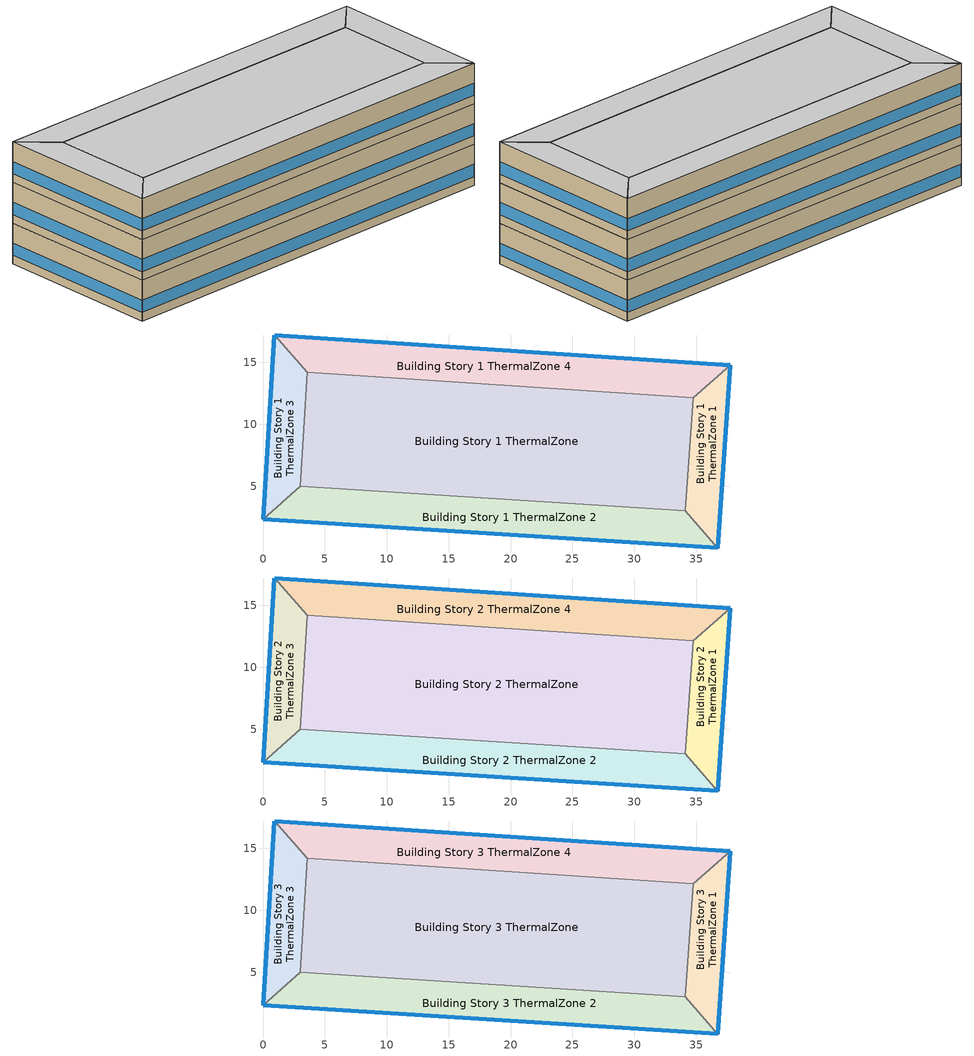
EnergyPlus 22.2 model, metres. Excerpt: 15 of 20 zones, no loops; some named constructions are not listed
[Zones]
Building Story 1 ThermalZone
 floor ground (Typical Insulated Carpeted 8in Slab Floor): 34.75,12.14 34.12,3.01 3,4.98 3.56,14.21 z0
 wall adiabatic (Typical Interior Wall): 34.12,3.01 34.75,12.14 3.56,14.21 3,4.98 34.12,3.01 z0:3.6
 ceiling adiabatic (Typical Interior Floor): 3.56,14.21 3,4.98 34.12,3.01 34.75,12.14 z3.6
Building Story 1 ThermalZone 1
 floor ground (Typical Insulated Carpeted 8in Slab Floor): 37.77,14.77 36.76,0 34.12,3.01 34.75,12.14 z0
 wall outside (Typical Insulated Steel Framed Exterior Wall R-20.41): 36.76,0 37.77,14.77 z0:3.6
 wall adiabatic (Typical Interior Wall): 37.77,14.77 34.75,12.14 34.12,3.01 36.76,0 z0:3.6
 window (U 0.48 SHGC 0.40 Dbl Ref-D Clr 6mm/13mm): 36.76,0.03 37.76,14.75 z0.76:1.85
 ceiling adiabatic (Typical Interior Ceiling): 34.75,12.14 34.12,3.01 36.76,0 37.77,14.77 z3.6
Building Story 1 ThermalZone 2
 floor ground (Typical Insulated Carpeted 8in Slab Floor): 36.76,0 0,2.33 3,4.98 34.12,3.01 z0
 wall outside (Typical Insulated Steel Framed Exterior Wall R-20.41): 0,2.33 36.76,0 z0:3.6
 wall adiabatic (Typical Interior Wall): 36.76,0 34.12,3.01 3,4.98 0,2.33 z0:3.6
 window (U 0.48 SHGC 0.40 Dbl Ref-D Clr 6mm/13mm): 0.03,2.33 36.74,0 z0.76:1.84
 ceiling adiabatic (Typical Interior Ceiling): 34.12,3.01 3,4.98 0,2.33 36.76,0 z3.6
Building Story 1 ThermalZone 3
 floor ground (Typical Insulated Carpeted 8in Slab Floor): 0,2.33 0.92,17.21 3.56,14.21 3,4.98 z0
 wall outside (Typical Insulated Steel Framed Exterior Wall R-20.41): 0.92,17.21 0,2.33 z0:3.6
 wall adiabatic (Typical Interior Wall): 0,2.33 3,4.98 3.56,14.21 0.92,17.21 z0:3.6
 window (U 0.48 SHGC 0.40 Dbl Ref-D Clr 6mm/13mm): 0.92,17.19 0,2.36 z0.76:1.85
 ceiling adiabatic (Typical Interior Ceiling): 3,4.98 3.56,14.21 0.92,17.21 0,2.33 z3.6
Building Story 1 ThermalZone 4
 floor ground (Typical Insulated Carpeted 8in Slab Floor): 0.92,17.21 37.77,14.77 34.75,12.14 3.56,14.21 z0
 wall outside (Typical Insulated Steel Framed Exterior Wall R-20.41): 37.77,14.77 0.92,17.21 z0:3.6
 wall adiabatic (Typical Interior Wall): 0.92,17.21 3.56,14.21 34.75,12.14 37.77,14.77 z0:3.6
 window (U 0.48 SHGC 0.40 Dbl Ref-D Clr 6mm/13mm): 37.74,14.77 0.95,17.21 z0.76:1.84
 ceiling adiabatic (Typical Interior Ceiling): 3.56,14.21 34.75,12.14 37.77,14.77 0.92,17.21 z3.6
Building Story 2 ThermalZone
 floor adiabatic (Typical Interior Floor): 34.75,12.14 34.12,3.01 3,4.98 3.56,14.21 z3.6
 wall adiabatic (Typical Interior Wall): 34.12,3.01 34.75,12.14 3.56,14.21 3,4.98 34.12,3.01 z3.6:7.2
 ceiling adiabatic (Typical Interior Ceiling): 3.56,14.21 3,4.98 34.12,3.01 34.75,12.14 z7.2
Building Story 2 ThermalZone 1
 floor adiabatic (Typical Interior Ceiling): 37.77,14.77 36.76,0 34.12,3.01 34.75,12.14 z3.6
 wall outside (Typical Insulated Steel Framed Exterior Wall R-20.41): 36.76,0 37.77,14.77 z3.6:7.2
 wall adiabatic (Typical Interior Wall): 37.77,14.77 34.75,12.14 34.12,3.01 36.76,0 z3.6:7.2
 window (U 0.48 SHGC 0.40 Dbl Ref-D Clr 6mm/13mm): 36.76,0.03 37.76,14.75 z4.36:5.45
 ceiling adiabatic (Typical Interior Ceiling): 34.75,12.14 34.12,3.01 36.76,0 37.77,14.77 z7.2
Building Story 2 ThermalZone 2
 floor adiabatic (Typical Interior Ceiling): 36.76,0 0,2.33 3,4.98 34.12,3.01 z3.6
 wall outside (Typical Insulated Steel Framed Exterior Wall R-20.41): 0,2.33 36.76,0 z3.6:7.2
 wall adiabatic (Typical Interior Wall): 36.76,0 34.12,3.01 3,4.98 0,2.33 z3.6:7.2
 window (U 0.48 SHGC 0.40 Dbl Ref-D Clr 6mm/13mm): 0.03,2.33 36.74,0 z4.36:5.44
 ceiling adiabatic (Typical Interior Ceiling): 34.12,3.01 3,4.98 0,2.33 36.76,0 z7.2
Building Story 2 ThermalZone 3
 floor adiabatic (Typical Interior Ceiling): 0,2.33 0.92,17.21 3.56,14.21 3,4.98 z3.6
 wall outside (Typical Insulated Steel Framed Exterior Wall R-20.41): 0.92,17.21 0,2.33 z3.6:7.2
 wall adiabatic (Typical Interior Wall): 0,2.33 3,4.98 3.56,14.21 0.92,17.21 z3.6:7.2
 window (U 0.48 SHGC 0.40 Dbl Ref-D Clr 6mm/13mm): 0.92,17.19 0,2.36 z4.36:5.45
 ceiling adiabatic (Typical Interior Ceiling): 3,4.98 3.56,14.21 0.92,17.21 0,2.33 z7.2
Building Story 2 ThermalZone 4
 floor adiabatic (Typical Interior Ceiling): 0.92,17.21 37.77,14.77 34.75,12.14 3.56,14.21 z3.6
 wall outside (Typical Insulated Steel Framed Exterior Wall R-20.41): 37.77,14.77 0.92,17.21 z3.6:7.2
 wall adiabatic (Typical Interior Wall): 0.92,17.21 3.56,14.21 34.75,12.14 37.77,14.77 z3.6:7.2
 window (U 0.48 SHGC 0.40 Dbl Ref-D Clr 6mm/13mm): 37.74,14.77 0.95,17.21 z4.36:5.44
 ceiling adiabatic (Typical Interior Ceiling): 3.56,14.21 34.75,12.14 37.77,14.77 0.92,17.21 z7.2
Building Story 3 ThermalZone
 floor adiabatic (Typical Interior Ceiling): 34.75,12.14 34.12,3.01 3,4.98 3.56,14.21 z7.2
 wall adiabatic (Typical Interior Wall): 34.12,3.01 34.75,12.14 3.56,14.21 3,4.98 34.12,3.01 z7.2:10.8
 ceiling adiabatic (Typical Interior Ceiling): 3.56,14.21 3,4.98 34.12,3.01 34.75,12.14 z10.8
Building Story 3 ThermalZone 1
 floor adiabatic (Typical Interior Ceiling): 37.77,14.77 36.76,0 34.12,3.01 34.75,12.14 z7.2
 wall outside (Typical Insulated Steel Framed Exterior Wall R-20.41): 36.76,0 37.77,14.77 z7.2:10.8
 wall adiabatic (Typical Interior Wall): 37.77,14.77 34.75,12.14 34.12,3.01 36.76,0 z7.2:10.8
 window (U 0.48 SHGC 0.40 Dbl Ref-D Clr 6mm/13mm): 36.76,0.03 37.76,14.75 z7.96:9.05
 ceiling adiabatic (Typical Interior Ceiling): 34.75,12.14 34.12,3.01 36.76,0 37.77,14.77 z10.8
Building Story 3 ThermalZone 2
 floor adiabatic (Typical Interior Ceiling): 36.76,0 0,2.33 3,4.98 34.12,3.01 z7.2
 wall outside (Typical Insulated Steel Framed Exterior Wall R-20.41): 0,2.33 36.76,0 z7.2:10.8
 wall adiabatic (Typical Interior Wall): 36.76,0 34.12,3.01 3,4.98 0,2.33 z7.2:10.8
 window (U 0.48 SHGC 0.40 Dbl Ref-D Clr 6mm/13mm): 0.03,2.33 36.74,0 z7.96:9.04
 ceiling adiabatic (Typical Interior Floor): 34.12,3.01 3,4.98 0,2.33 36.76,0 z10.8
Building Story 3 ThermalZone 3
 floor adiabatic (Typical Interior Ceiling): 0,2.33 0.92,17.21 3.56,14.21 3,4.98 z7.2
 wall outside (Typical Insulated Steel Framed Exterior Wall R-20.41): 0.92,17.21 0,2.33 z7.2:10.8
 wall adiabatic (Typical Interior Wall): 0,2.33 3,4.98 3.56,14.21 0.92,17.21 z7.2:10.8
 window (U 0.48 SHGC 0.40 Dbl Ref-D Clr 6mm/13mm): 0.92,17.19 0,2.36 z7.96:9.05
 ceiling adiabatic (Typical Interior Floor): 3,4.98 3.56,14.21 0.92,17.21 0,2.33 z10.8
Building Story 3 ThermalZone 4
 floor adiabatic (Typical Interior Ceiling): 0.92,17.21 37.77,14.77 34.75,12.14 3.56,14.21 z7.2
 wall outside (Typical Insulated Steel Framed Exterior Wall R-20.41): 37.77,14.77 0.92,17.21 z7.2:10.8
 wall adiabatic (Typical Interior Wall): 0.92,17.21 3.56,14.21 34.75,12.14 37.77,14.77 z7.2:10.8
 window (U 0.48 SHGC 0.40 Dbl Ref-D Clr 6mm/13mm): 37.74,14.77 0.95,17.21 z7.96:9.04
 ceiling adiabatic (Typical Interior Floor): 3.56,14.21 34.75,12.14 37.77,14.77 0.92,17.21 z10.8
[Building]
bld_17: Terrain=City
[Site:Location]
Laramie General Brees Field_WY_USA: Latitude {deg}=41.3122; Longitude {deg}=-105.583; Time Zone {hr}=-7; Elevation {m}=2215
[Site:GroundTemperature:FCfactorMethod]
January Ground Temperature {C}=8.6; February Ground Temperature {C}=2.8; March Ground Temperature {C}=-4.1; April Ground Temperature {C}=-8.8; May Ground Temperature {C}=-2.2; June Ground Temperature {C}=0.3; July Ground Temperature {C}=6.7; August Ground Temperature {C}=10.1; September Ground Temperature {C}=16.5; October Ground Temperature {C}=20.6; November Ground Temperature {C}=19.2; December Ground Temperature {C}=14.7
[Site:WaterMainsTemperature]
Calculation Method=Correlation; Annual Average Outdoor Air Temperature {C}=8.96667; Maximum Difference In Monthly Average Outdoor Air Temperatures {deltaC}=26.2
[SizingPeriod:DesignDay] Day of Month=21; Dry-Bulb Temperature Range Modifier Type=DefaultMultipliers; Humidity Condition Type=Wetbulb; Barometric Pressure {Pa}=98769; Rain Indicator=No; Snow Indicator=No; Daylight Saving Time Indicator=No; Begin Environment Reset Mode=FullResetAtBeginEnvironment
Name | Month | Day Type | Maximum Dry-Bulb Temperature {C} | Daily Dry-Bulb Temperature Range {deltaC} | Wetbulb or DewPoint at Maximum Dry-Bulb {C} | Wind Speed {m/s} | Wind Direction {deg} | Solar Model Indicator | ASHRAE Clear Sky Optical Depth for Beam Irradiance (taub) | ASHRAE Clear Sky Optical Depth for Diffuse Irradiance (taud) | Sky Clearness
Buffalo Niagara Intl Ap Ann Clg .4% Condns DB=>MWB 1 | 7 | SummerDesignDay | 30.3 | 9.3 | 21.8 | 5.7 | 240 | ASHRAETau | 0.462 | 2.001
Buffalo Niagara Intl Ap Ann Clg .4% Condns WB=>MDB 1 | 7 | SummerDesignDay | 27.8 | 9.3 | 23.8 | 5.7 | 240 | ASHRAETau | 0.462 | 2.001
Buffalo Niagara Intl Ap Ann Htg 99.6% Condns DB 1 | 1 | WinterDesignDay | -16.3 | 0 | -16.3 | 5.1 | 270 | ASHRAEClearSky |  |  | 0
[Material] Thermal Absorptance=0.9; Solar Absorptance=0.7
Name | Roughness | Thickness {m} | Conductivity {W/m-K} | Density {kg/m3} | Specific Heat {J/kg-K} | Visible Absorptance
100mm Normalweight concrete floor | MediumRough | 0.1016 | 2.31045 | 2322 | 832.557 | 0.7
25mm Stucco | Smooth | 0.0254 | 0.72 | 1856 | 840 | 0.7
5/8 in. Gypsum Board | MediumSmooth | 0.0159 | 0.16 | 800 | 1090 | 0.7
8 in. Normalweight Concrete Floor | MediumRough | 0.2032 | 2.31 | 2322 | 832 | 0.7
G01 13mm gypsum board | Smooth | 0.0127 | 0.160031 | 800.001 | 1090.73 | 0.5
[Material:NoMass] Roughness=Smooth; Thermal Absorptance=0.9; Solar Absorptance=0.7
Name | Thermal Resistance {m2-K/W} | Visible Absorptance
CP02 CARPET PAD; Typical Carpet Pad | 0.21648 | 0.8
Typical Insulation R-18.23 | 3.21036 | 0.7
[WindowMaterial:Gas]
AIR 13MM: Gas Type=Air; Thickness {m}=0.0127
[WindowMaterial:Glazing] Optical Data Type=SpectralAverage; Thickness {m}=0.006; Infrared Transmittance at Normal Incidence=0; Front Side Infrared Hemispherical Emissivity=0.84; Conductivity {W/m-K}=0.9; Dirt Correction Factor for Solar and Visible Transmittance=1; Solar Diffusing=No
Name | Solar Transmittance at Normal Incidence | Front Side Solar Reflectance at Normal Incidence | Back Side Solar Reflectance at Normal Incidence | Visible Transmittance at Normal Incidence | Front Side Visible Reflectance at Normal Incidence | Back Side Visible Reflectance at Normal Incidence | Back Side Infrared Hemispherical Emissivity
CLEAR 6MM | 0.775 | 0.071 | 0.071 | 0.881 | 0.08 | 0.08 | 0.84
REF D CLEAR 6MM | 0.429 | 0.308 | 0.379 | 0.334 | 0.453 | 0.505 | 0.82
[Construction]
Typical Insulated Carpeted 8in Slab Floor: 8 in. Normalweight Concrete Floor, Typical Carpet Pad
Typical Insulated Steel Framed Exterior Wall R-20.41: 25mm Stucco, 5/8 in. Gypsum Board, Typical Insulation R-18.23, 5/8 in. Gypsum Board
Typical Interior Ceiling: CP02 CARPET PAD, 100mm Normalweight concrete floor
Typical Interior Floor: 100mm Normalweight concrete floor, CP02 CARPET PAD
Typical Interior Wall: G01 13mm gypsum board, G01 13mm gypsum board
U 0.48 SHGC 0.40 Dbl Ref-D Clr 6mm/13mm: REF D CLEAR 6MM, AIR 13MM, CLEAR 6MM
[Zone] Multiplier=1; Part of Total Floor Area=Yes
Building Story 1 ThermalZone; Building Story 1 ThermalZone 1; Building Story 1 ThermalZone 2; Building Story 1 ThermalZone 3; Building Story 1 ThermalZone 4; Building Story 2 ThermalZone; Building Story 2 ThermalZone 1; Building Story 2 ThermalZone 2; Building Story 2 ThermalZone 3; Building Story 2 ThermalZone 4; Building Story 3 ThermalZone; Building Story 3 ThermalZone 1; Building Story 3 ThermalZone 2; Building Story 3 ThermalZone 3; Building Story 3 ThermalZone 4
[Space]
Name | Zone | Space Type
Building Story 1 Space | Building Story 1 ThermalZone | Story Ground Blended Space Type
Building Story 1 Space 1 | Building Story 1 ThermalZone 1 | Story Ground Blended Space Type
Building Story 1 Space 2 | Building Story 1 ThermalZone 2 | Story Ground Blended Space Type
Building Story 1 Space 3 | Building Story 1 ThermalZone 3 | Story Ground Blended Space Type
Building Story 1 Space 4 | Building Story 1 ThermalZone 4 | Story Ground Blended Space Type
Building Story 2 Space | Building Story 2 ThermalZone | Story Mid Blended Space Type
Building Story 2 Space 1 | Building Story 2 ThermalZone 1 | Story Mid Blended Space Type
Building Story 2 Space 2 | Building Story 2 ThermalZone 2 | Story Mid Blended Space Type
Building Story 2 Space 3 | Building Story 2 ThermalZone 3 | Story Mid Blended Space Type
Building Story 2 Space 4 | Building Story 2 ThermalZone 4 | Story Mid Blended Space Type
Building Story 3 Space | Building Story 3 ThermalZone | Story Mid2 Blended Space Type
Building Story 3 Space 1 | Building Story 3 ThermalZone 1 | Story Mid2 Blended Space Type
Building Story 3 Space 2 | Building Story 3 ThermalZone 2 | Story Mid2 Blended Space Type
Building Story 3 Space 3 | Building Story 3 ThermalZone 3 | Story Mid2 Blended Space Type
Building Story 3 Space 4 | Building Story 3 ThermalZone 4 | Story Mid2 Blended Space Type
[InternalMass] Construction=InteriorFurnishings 1
Name | Zone or ZoneList | Space or SpaceList | Surface Area {m2}
Building Story 1 Space 3 Office OfficeLarge Data Center A  - Story Ground Mass; Building Story 1 Space 3 Office OfficeLarge Data Center C  - Story Ground Mass | Building Story 1 ThermalZone 3 | Building Story 1 Space 3 | 0.245676
Building Story 1 Space Office OfficeLarge Data Center A  - Story Ground Mass; Building Story 1 Space Office OfficeLarge Data Center C  - Story Ground Mass | Building Story 1 ThermalZone | Building Story 1 Space | 2.0671
Building Story 1 Space 1 Office OfficeLarge Data Center A  - Story Ground Mass; Building Story 1 Space 1 Office OfficeLarge Data Center C  - Story Ground Mass | Building Story 1 ThermalZone 1 | Building Story 1 Space 1 | 0.243963
Building Story 1 Space 2 Office OfficeLarge Data Center A  - Story Ground Mass; Building Story 1 Space 2 Office OfficeLarge Data Center C  - Story Ground Mass | Building Story 1 ThermalZone 2 | Building Story 1 Space 2 | 0.693229
Building Story 1 Space 4 Office OfficeLarge Data Center A  - Story Ground Mass; Building Story 1 Space 4 Office OfficeLarge Data Center C  - Story Ground Mass | Building Story 1 ThermalZone 4 | Building Story 1 Space 4 | 0.692784
Building Story 1 Space 3 Office OfficeLarge Data Center B  - Story Ground Mass | Building Story 1 ThermalZone 3 | Building Story 1 Space 3 | 0.535673
Building Story 1 Space Office OfficeLarge Data Center B  - Story Ground Mass | Building Story 1 ThermalZone | Building Story 1 Space | 4.50712
Building Story 1 Space 1 Office OfficeLarge Data Center B  - Story Ground Mass | Building Story 1 ThermalZone 1 | Building Story 1 Space 1 | 0.531938
Building Story 1 Space 2 Office OfficeLarge Data Center B  - Story Ground Mass | Building Story 1 ThermalZone 2 | Building Story 1 Space 2 | 1.51152
Building Story 1 Space 4 Office OfficeLarge Data Center B  - Story Ground Mass | Building Story 1 ThermalZone 4 | Building Story 1 Space 4 | 1.51055
Building Story 1 Space 3 Office OfficeLarge Main Data Center A  - Story Ground Mass; Building Story 1 Space 3 Office OfficeLarge Main Data Center C  - Story Ground Mass | Building Story 1 ThermalZone 3 | Building Story 1 Space 3 | 0.441694
Building Story 1 Space Office OfficeLarge Main Data Center A  - Story Ground Mass; Building Story 1 Space Office OfficeLarge Main Data Center C  - Story Ground Mass | Building Story 1 ThermalZone | Building Story 1 Space | 3.71639
Building Story 1 Space 1 Office OfficeLarge Main Data Center A  - Story Ground Mass; Building Story 1 Space 1 Office OfficeLarge Main Data Center C  - Story Ground Mass | Building Story 1 ThermalZone 1 | Building Story 1 Space 1 | 0.438615
Building Story 1 Space 2 Office OfficeLarge Main Data Center A  - Story Ground Mass; Building Story 1 Space 2 Office OfficeLarge Main Data Center C  - Story Ground Mass | Building Story 1 ThermalZone 2 | Building Story 1 Space 2 | 1.24634
Building Story 1 Space 4 Office OfficeLarge Main Data Center A  - Story Ground Mass; Building Story 1 Space 4 Office OfficeLarge Main Data Center C  - Story Ground Mass | Building Story 1 ThermalZone 4 | Building Story 1 Space 4 | 1.24554
Building Story 1 Space 3 Office OfficeLarge Main Data Center B  - Story Ground Mass | Building Story 1 ThermalZone 3 | Building Story 1 Space 3 | 0.963071
Building Story 1 Space Office OfficeLarge Main Data Center B  - Story Ground Mass | Building Story 1 ThermalZone | Building Story 1 Space | 8.10322
Building Story 1 Space 1 Office OfficeLarge Main Data Center B  - Story Ground Mass | Building Story 1 ThermalZone 1 | Building Story 1 Space 1 | 0.956356
Building Story 1 Space 2 Office OfficeLarge Main Data Center B  - Story Ground Mass | Building Story 1 ThermalZone 2 | Building Story 1 Space 2 | 2.71752
Building Story 1 Space 4 Office OfficeLarge Main Data Center B  - Story Ground Mass | Building Story 1 ThermalZone 4 | Building Story 1 Space 4 | 2.71577
Building Story 1 Space 3 SecondarySchool Auditorium A  - Story Ground Mass; Building Story 1 Space 3 SecondarySchool Auditorium C  - Story Ground Mass | Building Story 1 ThermalZone 3 | Building Story 1 Space 3 | 1.97586
Building Story 1 Space SecondarySchool Auditorium A  - Story Ground Mass; Building Story 1 Space SecondarySchool Auditorium C  - Story Ground Mass | Building Story 1 ThermalZone | Building Story 1 Space | 16.6248
Building Story 1 Space 1 SecondarySchool Auditorium A  - Story Ground Mass; Building Story 1 Space 1 SecondarySchool Auditorium C  - Story Ground Mass | Building Story 1 ThermalZone 1 | Building Story 1 Space 1 | 1.96209
Building Story 1 Space 2 SecondarySchool Auditorium A  - Story Ground Mass; Building Story 1 Space 2 SecondarySchool Auditorium C  - Story Ground Mass | Building Story 1 ThermalZone 2 | Building Story 1 Space 2 | 5.57533
Building Story 1 Space 4 SecondarySchool Auditorium A  - Story Ground Mass; Building Story 1 Space 4 SecondarySchool Auditorium C  - Story Ground Mass | Building Story 1 ThermalZone 4 | Building Story 1 Space 4 | 5.57175
Building Story 1 Space 3 SecondarySchool Auditorium B  - Story Ground Mass | Building Story 1 ThermalZone 3 | Building Story 1 Space 3 | 4.30818
Building Story 1 Space SecondarySchool Auditorium B  - Story Ground Mass | Building Story 1 ThermalZone | Building Story 1 Space | 36.2487
Building Story 1 Space 1 SecondarySchool Auditorium B  - Story Ground Mass | Building Story 1 ThermalZone 1 | Building Story 1 Space 1 | 4.27814
Building Story 1 Space 2 SecondarySchool Auditorium B  - Story Ground Mass | Building Story 1 ThermalZone 2 | Building Story 1 Space 2 | 12.1565
Building Story 1 Space 4 SecondarySchool Auditorium B  - Story Ground Mass | Building Story 1 ThermalZone 4 | Building Story 1 Space 4 | 12.1487
Building Story 1 Space 3 SecondarySchool Cafeteria A  - Story Ground Mass; Building Story 1 Space 3 SecondarySchool Cafeteria C  - Story Ground Mass | Building Story 1 ThermalZone 3 | Building Story 1 Space 3 | 1.2506
Building Story 1 Space SecondarySchool Cafeteria A  - Story Ground Mass; Building Story 1 Space SecondarySchool Cafeteria C  - Story Ground Mass | Building Story 1 ThermalZone | Building Story 1 Space | 10.5224
Building Story 1 Space 1 SecondarySchool Cafeteria A  - Story Ground Mass; Building Story 1 Space 1 SecondarySchool Cafeteria C  - Story Ground Mass | Building Story 1 ThermalZone 1 | Building Story 1 Space 1 | 1.24188
Building Story 1 Space 2 SecondarySchool Cafeteria A  - Story Ground Mass; Building Story 1 Space 2 SecondarySchool Cafeteria C  - Story Ground Mass | Building Story 1 ThermalZone 2 | Building Story 1 Space 2 | 3.52883
Building Story 1 Space 4 SecondarySchool Cafeteria A  - Story Ground Mass; Building Story 1 Space 4 SecondarySchool Cafeteria C  - Story Ground Mass | Building Story 1 ThermalZone 4 | Building Story 1 Space 4 | 3.52656
Building Story 1 Space 3 SecondarySchool Cafeteria B  - Story Ground Mass | Building Story 1 ThermalZone 3 | Building Story 1 Space 3 | 2.7268
Building Story 1 Space SecondarySchool Cafeteria B  - Story Ground Mass | Building Story 1 ThermalZone | Building Story 1 Space | 22.9432
Building Story 1 Space 1 SecondarySchool Cafeteria B  - Story Ground Mass | Building Story 1 ThermalZone 1 | Building Story 1 Space 1 | 2.70779
Building Story 1 Space 2 SecondarySchool Cafeteria B  - Story Ground Mass | Building Story 1 ThermalZone 2 | Building Story 1 Space 2 | 7.69427
Building Story 1 Space 4 SecondarySchool Cafeteria B  - Story Ground Mass | Building Story 1 ThermalZone 4 | Building Story 1 Space 4 | 7.68933
Building Story 1 Space 3 SecondarySchool ComputerRoom A  - Story Ground Mass; Building Story 1 Space 3 SecondarySchool ComputerRoom C  - Story Ground Mass | Building Story 1 ThermalZone 3 | Building Story 1 Space 3 | 1.90922
Building Story 1 Space SecondarySchool ComputerRoom A  - Story Ground Mass; Building Story 1 Space SecondarySchool ComputerRoom C  - Story Ground Mass | Building Story 1 ThermalZone | Building Story 1 Space | 16.064
Building Story 1 Space 1 SecondarySchool ComputerRoom A  - Story Ground Mass; Building Story 1 Space 1 SecondarySchool ComputerRoom C  - Story Ground Mass | Building Story 1 ThermalZone 1 | Building Story 1 Space 1 | 1.8959
Building Story 1 Space 2 SecondarySchool ComputerRoom A  - Story Ground Mass; Building Story 1 Space 2 SecondarySchool ComputerRoom C  - Story Ground Mass | Building Story 1 ThermalZone 2 | Building Story 1 Space 2 | 5.38727
Building Story 1 Space 4 SecondarySchool ComputerRoom A  - Story Ground Mass; Building Story 1 Space 4 SecondarySchool ComputerRoom C  - Story Ground Mass | Building Story 1 ThermalZone 4 | Building Story 1 Space 4 | 5.38381
Building Story 1 Space 3 SecondarySchool ComputerRoom B  - Story Ground Mass | Building Story 1 ThermalZone 3 | Building Story 1 Space 3 | 4.16286
Building Story 1 Space SecondarySchool ComputerRoom B  - Story Ground Mass | Building Story 1 ThermalZone | Building Story 1 Space | 35.0261
Building Story 1 Space 1 SecondarySchool ComputerRoom B  - Story Ground Mass | Building Story 1 ThermalZone 1 | Building Story 1 Space 1 | 4.13383
Building Story 1 Space 2 SecondarySchool ComputerRoom B  - Story Ground Mass | Building Story 1 ThermalZone 2 | Building Story 1 Space 2 | 11.7464
Building Story 1 Space 4 SecondarySchool ComputerRoom B  - Story Ground Mass | Building Story 1 ThermalZone 4 | Building Story 1 Space 4 | 11.7389
Building Story 1 Space 3 SecondarySchool Gym A  - Story Ground Mass; Building Story 1 Space 3 SecondarySchool Gym C  - Story Ground Mass | Building Story 1 ThermalZone 3 | Building Story 1 Space 3 | 3.22385
Building Story 1 Space SecondarySchool Gym A  - Story Ground Mass; Building Story 1 Space SecondarySchool Gym C  - Story Ground Mass | Building Story 1 ThermalZone | Building Story 1 Space | 27.1253
Building Story 1 Space 1 SecondarySchool Gym A  - Story Ground Mass; Building Story 1 Space 1 SecondarySchool Gym C  - Story Ground Mass | Building Story 1 ThermalZone 1 | Building Story 1 Space 1 | 3.20137
Building Story 1 Space 2 SecondarySchool Gym A  - Story Ground Mass; Building Story 1 Space 2 SecondarySchool Gym C  - Story Ground Mass | Building Story 1 ThermalZone 2 | Building Story 1 Space 2 | 9.09679
Building Story 1 Space 4 SecondarySchool Gym A  - Story Ground Mass; Building Story 1 Space 4 SecondarySchool Gym C  - Story Ground Mass | Building Story 1 ThermalZone 4 | Building Story 1 Space 4 | 9.09094
Building Story 1 Space 3 SecondarySchool Gym B  - Story Ground Mass | Building Story 1 ThermalZone 3 | Building Story 1 Space 3 | 7.02928
Building Story 1 Space SecondarySchool Gym B  - Story Ground Mass | Building Story 1 ThermalZone | Building Story 1 Space | 59.144
Building Story 1 Space 1 SecondarySchool Gym B  - Story Ground Mass | Building Story 1 ThermalZone 1 | Building Story 1 Space 1 | 6.98027
Building Story 1 Space 2 SecondarySchool Gym B  - Story Ground Mass | Building Story 1 ThermalZone 2 | Building Story 1 Space 2 | 19.8346
Building Story 1 Space 4 SecondarySchool Gym B  - Story Ground Mass | Building Story 1 ThermalZone 4 | Building Story 1 Space 4 | 19.8219
Building Story 1 Space 3 SecondarySchool Kitchen A  - Story Ground Mass | Building Story 1 ThermalZone 3 | Building Story 1 Space 3 | 0.43124
Building Story 1 Space SecondarySchool Kitchen A  - Story Ground Mass | Building Story 1 ThermalZone | Building Story 1 Space | 3.62843
